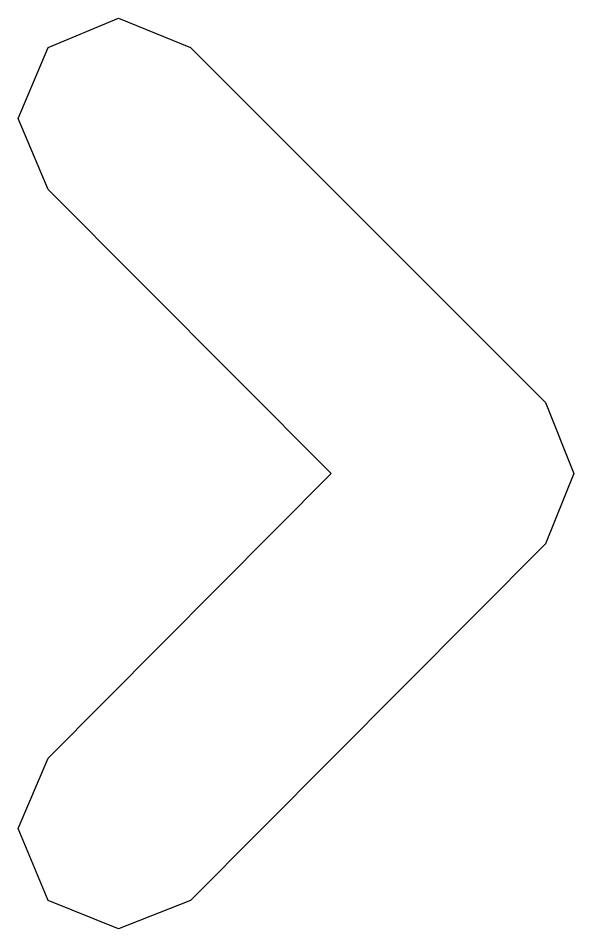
# Model space of a CAD drawing. Extents: x 83.3 to 116.7, y -117 to -83.4.
# Drawn here: x 104.833 to 105.165, y -100.272 to -99.728 of the extents above; entities that cross this region are included whole.
import ezdxf

# ---------------------------------------------------------------- set-up
doc = ezdxf.new("R2010")
doc.units = 0
doc.layers.add('BLACK', color=7, linetype='CONTINUOUS')

msp = doc.modelspace()

# ---------------------------------------------------------------- linework, layer by layer
at = {"layer": 'BLACK', "linetype": 'CONTINUOUS'}
for p, q in [((104.851, -99.7454), (104.893, -99.7279)), ((104.893, -99.7279), (104.936, -99.7454)), ((104.833, -99.7879), (104.851, -99.7454)), ((104.936, -99.7454), (105.148, -99.9576)), ((104.851, -99.8303), (104.833, -99.7879)), ((105.02, -100), (104.851, -99.8303)), ((105.148, -99.9576), (105.165, -100)), ((104.851, -100.17), (105.02, -100)), ((105.165, -100), (105.148, -100.042)), ((105.148, -100.042), (104.936, -100.255)), ((104.833, -100.212), (104.851, -100.17)), ((104.851, -100.255), (104.833, -100.212)), ((104.893, -100.272), (104.851, -100.255)), ((104.936, -100.255), (104.893, -100.272))]:
    msp.add_line(p, q, dxfattribs=at)

doc.saveas('drawing.dxf')
